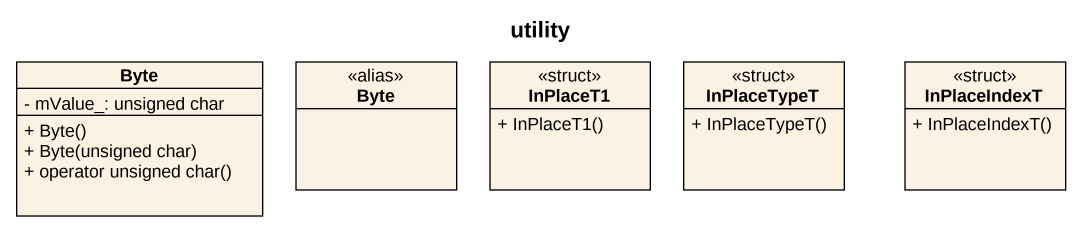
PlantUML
@startuml
title utility
hide circle
hide empty members
skinparam classAttributeIconSize 0
class Byte {
  - mValue_: unsigned char
  + Byte()
  + Byte(unsigned char)
  + operator unsigned char()
}
class "Byte" as Byte_2 <<alias>>
class InPlaceT1 <<struct>> {
  + InPlaceT1()
}
class InPlaceTypeT <<struct>> {
  + InPlaceTypeT()
}
class InPlaceIndexT <<struct>> {
  + InPlaceIndexT()
}
@enduml
